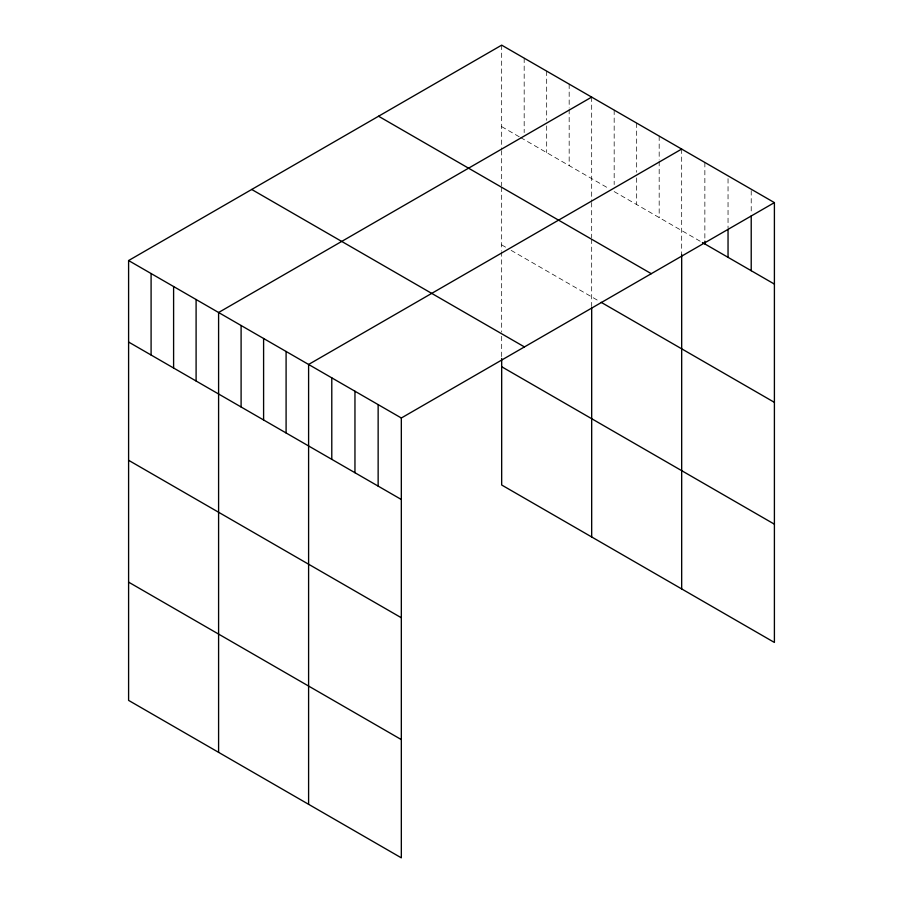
<?xml version="1.0" encoding="UTF-8"?>
<svg xmlns="http://www.w3.org/2000/svg" width="903" height="903" viewBox="0 0 903 903"><rect width="100%" height="100%" fill="white"/><g stroke="black" fill="none" stroke-linecap="round" stroke-linejoin="round"><path stroke-width="0.68" stroke-dasharray="4.51 3.39" d="M501.673 126.634L519.439 136.895M520.625 137.572L608.25 188.174M614.175 191.594L701.202 241.835M501.673 244.894L506.414 247.636M511.143 250.368L599.964 301.647M751.217 190.635L751.217 213.108M728.044 178.647L728.044 227.827M704.859 162.461L704.859 239.735M681.675 149.074L681.675 254.499M659.179 136.082L659.179 159.966M659.179 161.366L659.179 217.567M636.671 123.09L636.671 172.27M636.671 177.891L636.671 204.575M614.175 110.098L614.175 184.562M591.679 97.106L591.679 201.121M591.679 202.532L591.679 237.726M591.679 239.137L591.679 306.546M569.172 84.126L569.172 108.01M569.172 109.41L569.172 165.61M546.676 71.134L546.676 120.302M546.676 125.923L546.676 152.618M524.18 58.142L524.18 132.606M501.673 45.15L501.673 149.164M501.673 150.575L501.673 185.77M501.673 187.169L501.673 250.436M501.673 251.824L501.673 332.123M501.673 336.277L501.673 358.435"/><path stroke-width="1.35" d="M774.402 202.611L401.327 417.999L401.327 857.85L128.598 700.389L128.598 260.549L501.673 45.15L774.402 202.611L774.402 642.451L501.673 485.001L501.673 358.435M591.679 97.106L218.594 312.506L218.594 752.357M681.675 149.074L308.6 364.462L308.6 804.313M702.421 242.535L774.402 284.095M378.56 116.227L651.289 273.688M601.15 302.324L774.402 402.354M251.711 189.461L524.44 346.921M501.673 366.742L774.402 524.191M128.598 260.549L401.327 417.999M128.598 342.034L401.327 499.494M128.598 460.293L401.327 617.754M128.598 582.13L401.327 739.591M751.217 215.919L751.217 270.708M728.044 229.227L728.044 257.332M704.859 241.135L704.859 243.945M681.675 254.499L681.675 588.914M591.679 307.934L591.679 536.958M378.143 404.623L378.143 486.107M354.958 391.236L354.958 472.72M331.785 377.849L331.785 459.345M286.093 351.481L286.093 432.966M263.597 338.49L263.597 419.974M241.101 325.498L241.101 406.982M196.098 299.514L196.098 380.998M173.602 286.522L173.602 368.018M151.094 273.53L151.094 355.026"/></g></svg>
